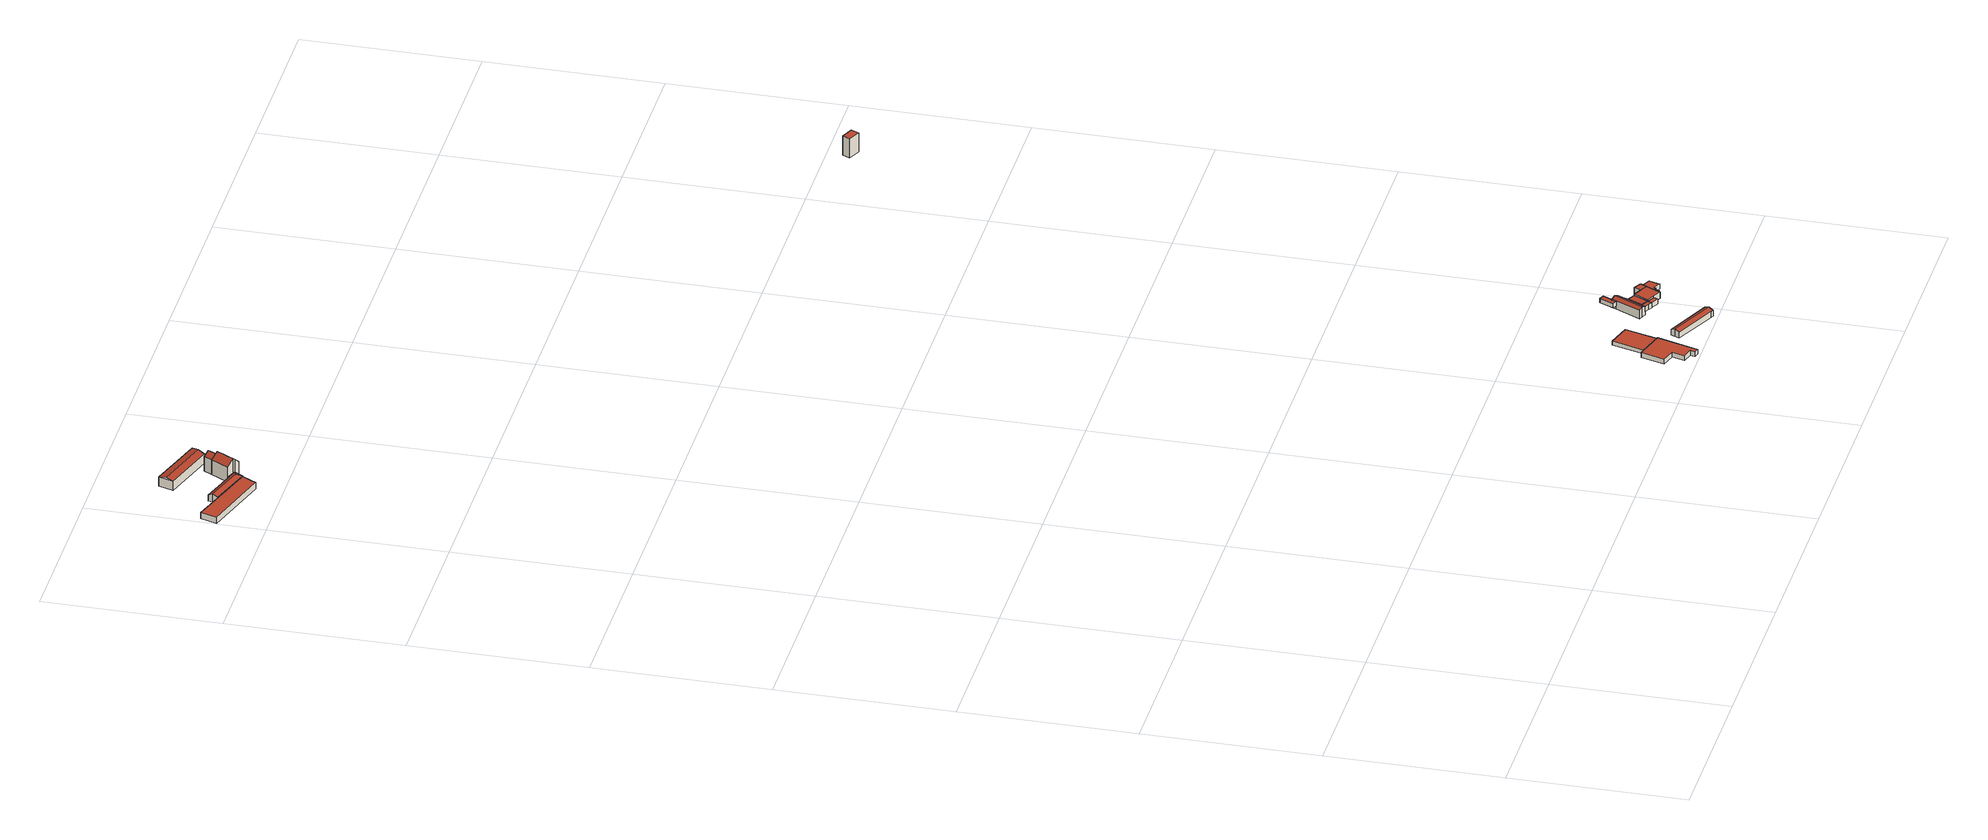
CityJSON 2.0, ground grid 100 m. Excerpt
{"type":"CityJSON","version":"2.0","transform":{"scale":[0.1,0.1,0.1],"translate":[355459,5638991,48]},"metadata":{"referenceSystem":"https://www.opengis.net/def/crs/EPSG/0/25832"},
"CityObjects":{
"building1":{"type":"Building","attributes":{"Geometrietyp2DReferenz":"3000","Gemeindeschluessel":"05315000","function":"31001_2120","roofType":"1000","measuredHeight":3.77,"storeysAboveGround":1},"address":[{"country":"Germany","locality":"Köln","thoroughfareNumber":"2","thoroughfareName":"Brühler Landstr."}],"geometry":[{"type":"Solid","lod":"2","boundaries":[[[[0,1,2,3]],[[4,5,1,0]],[[6,7,5,4]],[[8,9,7,6]],[[10,11,9,8]],[[3,2,11,10]],[[8,6,4,0,3,10]],[[1,5,7,9,11,2]]]],"semantics":{"surfaces":[{"type":"WallSurface"},{"type":"RoofSurface"},{"type":"GroundSurface"}],"values":[[0,0,0,0,0,0,1,2]]}}]},
"building2":{"type":"Building","attributes":{"Geometrietyp2DReferenz":"3000","Gemeindeschluessel":"05315000","function":"31001_2120","roofType":"5000","measuredHeight":5.14,"storeysAboveGround":1},"address":[{"country":"Germany","locality":"Köln","thoroughfareNumber":"2","thoroughfareName":"Brühler Landstr."}],"geometry":[{"type":"Solid","lod":"2","boundaries":[[[[12,13,14,15]],[[16,17,13,12]],[[18,19,17,16]],[[20,21,19,18]],[[22,23,21,20]],[[24,25,23,22]],[[15,14,25,24]],[[12,15,24,26]],[[24,22,26]],[[22,20,18,16,12,26]],[[13,17,19,21,23,25,14]]]],"semantics":{"surfaces":[{"type":"WallSurface"},{"type":"RoofSurface"},{"type":"GroundSurface"}],"values":[[0,0,0,0,0,0,0,1,1,1,2]]}}]},
"building3":{"type":"Building","attributes":{"Gemeindeschluessel":"05315000","Geometrietyp2DReferenz":"3000","function":"31001_1010"},"address":[{"country":"Germany","locality":"Köln","thoroughfareNumber":"2","thoroughfareName":"Brühler Landstr."}],"children":["building3-1","building3-2"]},
"building3-1":{"type":"BuildingPart","attributes":{"roofType":"3100","measuredHeight":12.31,"storeysAboveGround":2},"parents":["building3"],"geometry":[{"type":"MultiSurface","lod":"2","boundaries":[[[27,28,29,30]],[[31,32,28,27]],[[33,34,32,31]],[[35,36,37,38]],[[39,40,36,35]],[[30,29,40,39]],[[33,31,27,41]],[[30,39,35,38,41,27]],[[28,32,34,42,37,36,40,29]],[[41,43,44]],[[33,45,46,34]],[[45,44,43,42,46]],[[41,38,47,43]],[[37,42,43,47]]],"semantics":{"surfaces":[{"type":"WallSurface"},{"type":"RoofSurface"},{"type":"GroundSurface"},{"type":"ClosureSurface"}],"values":[0,0,0,0,0,0,1,1,2,0,3,3,0,3]}}]},
"building3-2":{"type":"BuildingPart","attributes":{"roofType":"3100","measuredHeight":11.32,"storeysAboveGround":2},"parents":["building3"],"geometry":[{"type":"MultiSurface","lod":"2","boundaries":[[[48,49,34,50]],[[51,52,49,48]],[[53,54,52,51]],[[47,37,54,53]],[[48,50,55,51]],[[47,53,51,55]],[[34,49,52,54,37,46]],[[55,50,33,45]],[[45,33,34,46]],[[55,45,44]],[[44,45,46,42,43]],[[43,42,37,47]]],"semantics":{"surfaces":[{"type":"WallSurface"},{"type":"RoofSurface"},{"type":"GroundSurface"},{"type":"ClosureSurface"}],"values":[0,0,0,0,1,1,2,0,3,0,3,3]}}]},
"building4":{"type":"Building","attributes":{"name":"Essershof","Geometrietyp2DReferenz":"3000","Gemeindeschluessel":"05315000","function":"31001_2120","roofType":"3100","measuredHeight":6.51,"storeysAboveGround":2},"address":[{"country":"Germany","locality":"Köln","thoroughfareNumber":"2","thoroughfareName":"Brühler Landstr."}],"geometry":[{"type":"Solid","lod":"2","boundaries":[[[[56,57,58,59]],[[60,61,57,56]],[[62,63,61,60]],[[59,58,63,62]],[[56,64,60]],[[62,65,59]],[[59,65,64,56]],[[60,64,65,62]],[[57,61,63,58]]]],"semantics":{"surfaces":[{"type":"WallSurface"},{"type":"RoofSurface"},{"type":"GroundSurface"}],"values":[[0,0,0,0,0,0,1,1,2]]}}]},
"building5":{"type":"Building","attributes":{"Geometrietyp2DReferenz":"3000","Gemeindeschluessel":"05315000","function":"31001_2000","roofType":"1000","measuredHeight":2.94,"storeysAboveGround":1},"geometry":[{"type":"Solid","lod":"2","boundaries":[[[[66,67,68,69]],[[70,71,67,66]],[[72,73,71,70]],[[74,75,73,72]],[[76,77,75,74]],[[78,79,77,76]],[[80,81,79,78]],[[82,83,81,80]],[[69,68,83,82]],[[80,78,76,74,72,70,66,69,82]],[[67,71,73,75,77,79,81,83,68]]]],"semantics":{"surfaces":[{"type":"WallSurface"},{"type":"RoofSurface"},{"type":"GroundSurface"}],"values":[[0,0,0,0,0,0,0,0,0,1,2]]}}]},
"building6":{"type":"Building","attributes":{"Geometrietyp2DReferenz":"3000","Gemeindeschluessel":"05315000","function":"31001_2740","roofType":"1000","measuredHeight":2.29},"geometry":[{"type":"Solid","lod":"2","boundaries":[[[[84,85,86,87]],[[88,89,85,84]],[[90,91,89,88]],[[87,86,91,90]],[[88,84,87,90]],[[85,89,91,86]]]],"semantics":{"surfaces":[{"type":"WallSurface"},{"type":"RoofSurface"},{"type":"GroundSurface"}],"values":[[0,0,0,0,1,2]]}}]},
"building7":{"type":"Building","attributes":{"Geometrietyp2DReferenz":"3000","Gemeindeschluessel":"05315000","function":"31001_2720","roofType":"3100","measuredHeight":4.55,"storeysAboveGround":1},"address":[{"country":"Germany","locality":"Köln","thoroughfareNumber":"5","thoroughfareName":"Auf der Heidekaul"}],"geometry":[{"type":"Solid","lod":"2","boundaries":[[[[92,93,94,95]],[[96,97,93,92]],[[98,99,97,96]],[[100,101,99,98]],[[102,103,101,100]],[[104,105,103,102]],[[106,107,105,104]],[[95,94,107,106]],[[95,106,104,102,100,92]],[[98,96,92,100]],[[93,97,99,101,103,105,107,94]]]],"semantics":{"surfaces":[{"type":"WallSurface"},{"type":"RoofSurface"},{"type":"GroundSurface"}],"values":[[0,0,0,0,0,0,0,0,1,1,2]]}}]},
"building8":{"type":"Building","attributes":{"Geometrietyp2DReferenz":"3000","Gemeindeschluessel":"05315000","function":"51009_1610","roofType":"1000","measuredHeight":3.11},"geometry":[{"type":"Solid","lod":"2","boundaries":[[[[108,109,110,111]],[[112,113,109,108]],[[114,115,113,112]],[[116,117,115,114]],[[111,110,117,116]],[[114,112,108,111,116]],[[109,113,115,117,110]]]],"semantics":{"surfaces":[{"type":"WallSurface"},{"type":"RoofSurface"},{"type":"GroundSurface"}],"values":[[0,0,0,0,0,1,2]]}}]},
"building9":{"type":"Building","attributes":{"Gemeindeschluessel":"05315000","Geometrietyp2DReferenz":"3000","function":"31001_1010"},"address":[{"country":"Germany","locality":"Köln","thoroughfareNumber":"5","thoroughfareName":"Auf der Heidekaul"}],"children":["building9-1","building9-2"]},
"building9-1":{"type":"BuildingPart","attributes":{"roofType":"3100","measuredHeight":6.18,"storeysAboveGround":1},"parents":["building9"],"geometry":[{"type":"Solid","lod":"2","boundaries":[[[[118,119,120,121]],[[122,123,119,118]],[[124,125,123,122]],[[126,127,125,124]],[[128,129,127,126]],[[130,131,129,128]],[[132,133,131,130]],[[134,135,133,132]],[[136,137,135,134]],[[130,128,126,124,122,132]],[[118,121,136,134,132,122]],[[120,119,123,125,127,129,131,133,135,137]],[[136,121,120,137]]]],"semantics":{"surfaces":[{"type":"WallSurface"},{"type":"RoofSurface"},{"type":"GroundSurface"},{"type":"ClosureSurface"}],"values":[[0,0,0,0,0,0,0,0,0,1,1,2,3]]}}]},
"building9-2":{"type":"BuildingPart","attributes":{"roofType":"1000","measuredHeight":5.32,"storeysAboveGround":1},"parents":["building9"],"geometry":[{"type":"MultiSurface","lod":"2","boundaries":[[[138,139,137,140]],[[141,142,139,138]],[[143,120,142,141]],[[138,140,143,141]],[[137,139,142,120]],[[143,140,136,121]],[[137,120,121,136]]],"semantics":{"surfaces":[{"type":"WallSurface"},{"type":"RoofSurface"},{"type":"GroundSurface"},{"type":"ClosureSurface"}],"values":[0,0,0,1,2,0,3]}}]},
"building10":{"type":"Building","attributes":{"Geometrietyp2DReferenz":"3000","Gemeindeschluessel":"05315000","function":"31001_2463","roofType":"1000","measuredHeight":2.48,"storeysAboveGround":1},"address":[{"country":"Germany","locality":"Köln","thoroughfareNumber":"5","thoroughfareName":"Auf der Heidekaul"}],"geometry":[{"type":"Solid","lod":"2","boundaries":[[[[144,145,146,147]],[[148,149,145,144]],[[150,151,149,148]],[[152,153,151,150]],[[154,155,153,152]],[[147,146,155,154]],[[152,150,148,144,147,154]],[[145,149,151,153,155,146]]]],"semantics":{"surfaces":[{"type":"WallSurface"},{"type":"RoofSurface"},{"type":"GroundSurface"}],"values":[[0,0,0,0,0,0,1,2]]}}]},
"building11":{"type":"Building","attributes":{"Gemeindeschluessel":"05315000","Geometrietyp2DReferenz":"3000","function":"31001_1010"},"address":[{"country":"Germany","locality":"Köln","thoroughfareNumber":"3","thoroughfareName":"Auf der Heidekaul"}],"children":["building11-1","building11-2","building11-3"]},
"building11-1":{"type":"BuildingPart","attributes":{"roofType":"1000","measuredHeight":3.86,"storeysAboveGround":1},"parents":["building11"],"geometry":[{"type":"MultiSurface","lod":"2","boundaries":[[[156,157,158,159]],[[160,161,157,156]],[[162,163,109,164]],[[165,166,163,162]],[[159,158,167,168]],[[165,162,164,160,156,159,168]],[[157,161,109,163,166,167,158]],[[169,170,109,161]],[[160,164,108,171]],[[171,108,170,169]],[[168,167,166,165]]],"semantics":{"surfaces":[{"type":"WallSurface"},{"type":"RoofSurface"},{"type":"GroundSurface"},{"type":"ClosureSurface"}],"values":[0,0,0,0,0,1,2,0,0,3,3]}}]},
"building11-2":{"type":"BuildingPart","attributes":{"roofType":"1000","measuredHeight":3.86,"storeysAboveGround":1},"parents":["building11"],"geometry":[{"type":"Solid","lod":"2","boundaries":[[[[172,173,166,165]],[[174,175,173,172]],[[176,177,175,174]],[[168,167,177,176]],[[176,174,172,165,168]],[[173,175,177,167,166]],[[165,166,167,168]]]],"semantics":{"surfaces":[{"type":"WallSurface"},{"type":"RoofSurface"},{"type":"GroundSurface"},{"type":"ClosureSurface"}],"values":[[0,0,0,0,1,2,3]]}}]},
"building11-3":{"type":"BuildingPart","attributes":{"roofType":"1000","measuredHeight":3,"storeysAboveGround":1},"address":[{"country":"Germany","locality":"Köln","thoroughfareNumber":"3","thoroughfareName":"Auf der Heidekaul"}],"parents":["building11"],"geometry":[{"type":"Solid","lod":"2","boundaries":[[[[178,179,169,171]],[[112,180,179,178]],[[108,170,180,112]],[[178,171,108,112]],[[169,179,180,170]],[[108,171,169,170]]]],"semantics":{"surfaces":[{"type":"WallSurface"},{"type":"RoofSurface"},{"type":"GroundSurface"},{"type":"ClosureSurface"}],"values":[[0,0,0,1,2,3]]}}]},
"building12":{"type":"Building","attributes":{"Geometrietyp2DReferenz":"3000","Gemeindeschluessel":"05315000","function":"31001_2000","roofType":"1000","measuredHeight":2.94,"storeysAboveGround":1},"address":[{"country":"Germany","locality":"Köln","thoroughfareNumber":"3","thoroughfareName":"Auf der Heidekaul"}],"geometry":[{"type":"Solid","lod":"2","boundaries":[[[[181,182,183,184]],[[185,186,182,181]],[[187,188,186,185]],[[189,190,188,187]],[[191,192,190,189]],[[193,194,192,191]],[[195,196,194,193]],[[184,183,196,195]],[[193,191,189,187,185,181,184,195]],[[182,186,188,190,192,194,196,183]]]],"semantics":{"surfaces":[{"type":"WallSurface"},{"type":"RoofSurface"},{"type":"GroundSurface"}],"values":[[0,0,0,0,0,0,0,0,1,2]]}}]},
"building13":{"type":"Building","attributes":{"Geometrietyp2DReferenz":"3000","Gemeindeschluessel":"05315000","function":"31001_2523","roofType":"9999","measuredHeight":11.56},"geometry":[{"type":"Solid","lod":"2","boundaries":[[[[197,198,199,200]],[[198,201,202,199]],[[197,203,201,198]],[[200,204,203,197]],[[199,202,204,200]],[[201,203,204,202]]]],"semantics":{"surfaces":[{"type":"RoofSurface"},{"type":"WallSurface"},{"type":"GroundSurface"}],"values":[[0,1,1,1,1,2]]}}]}
},
"vertices":[
[103,7346,41],[103,7346,3],[38,7367,3],[38,7367,41],[205,7314,41],[205,7314,3],[455,7236,41],[455,7236,3],[407,7152,41],[407,7152,3],[9,7271,41],[9,7271,3],
[214,7342,58],[214,7342,7],[205,7314,7],[205,7314,44],[222,7369,44],[222,7369,7],[429,7304,43],[429,7304,7],[434,7313,38],[434,7313,7],[483,7286,44],[483,7286,7],[455,7236,44],[455,7236,7],[439,7270,58],
[473,7291,131],[473,7291,8],[483,7286,8],[483,7286,122],[434,7313,97],[434,7313,8],[491,7413,97],[491,7413,8],[568,7368,97],[568,7368,8],[543,7383,8],[543,7383,119],[511,7269,97],[511,7269,8],[529,7391,131],[529,7391,8],[529,7391,110],[518,7397,121],[517,7398,120],[517,7398,8],[543,7383,98],
[518,7460,98],[518,7460,8],[491,7413,98],[545,7445,121],[545,7445,8],[571,7430,98],[571,7430,8],[517,7398,121],
[646,7557,62],[646,7557,7],[312,7661,7],[312,7661,62],[599,7477,62],[599,7477,7],[285,7574,62],[285,7574,7],[623,7517,72],[299,7617,72],
[3414,285,59],[3414,285,30],[3380,294,30],[3380,294,59],[3551,245,59],[3551,245,30],[3482,9,59],[3482,9,30],[3453,17,59],[3453,17,30],[3461,45,59],[3461,45,30],[3400,62,59],[3400,62,30],[3421,135,59],[3421,135,30],[3341,158,59],[3341,158,30],
[3605,433,54],[3605,433,31],[3469,473,31],[3469,473,54],[3551,245,54],[3551,245,31],[3414,285,54],[3414,285,31],
[3628,167,78],[3628,167,32],[3617,141,32],[3617,141,67],[3640,192,67],[3640,192,32],[3906,70,67],[3906,70,32],[3894,44,78],[3894,44,32],[3887,29,71],[3887,29,32],[3883,19,67],[3883,19,32],[3867,26,67],[3867,26,32],
[3895,380,68],[3895,380,37],[3849,402,37],[3849,402,68],[3883,355,68],[3883,355,37],[3860,366,68],[3860,366,37],[3837,378,68],[3837,378,37],
[3837,378,66],[3837,378,15],[3849,402,15],[3849,402,66],[3814,389,77],[3814,389,15],[3792,400,66],[3792,400,15],[3862,543,66],[3862,543,15],[3875,570,66],[3875,570,15],[3878,569,68],[3878,569,15],[3898,559,77],[3898,559,15],[3921,548,66],[3921,548,15],[3890,485,66],[3890,485,15],
[3936,463,69],[3936,463,15],[3890,485,69],[3895,380,69],[3895,380,15],[3849,402,69],
[3903,623,61],[3903,623,36],[3876,636,36],[3876,636,61],[3878,569,61],[3878,569,36],[3875,570,61],[3875,570,36],[3862,543,61],[3862,543,36],[3837,555,61],[3837,555,36],
[3988,334,76],[3988,334,37],[3998,355,37],[3998,355,76],[3941,357,76],[3941,357,37],[3936,463,76],[3936,463,37],[3895,380,76],[3984,439,76],[3984,439,37],[4029,417,37],[4029,417,76],[3941,357,38],[3895,380,38],[3941,357,68],
[4003,478,76],[4003,478,37],[4048,456,76],[4048,456,37],[4045,450,76],[4045,450,37],
[3929,333,68],[3929,333,38],[3883,355,38],
[4041,371,65],[4041,371,35],[4044,379,35],[4044,379,65],[4033,374,65],[4033,374,35],[4019,345,65],[4019,345,35],[3998,355,65],[3998,355,35],[4045,450,65],[4045,450,35],[4107,422,65],[4107,422,35],[4086,359,65],[4086,359,35],
[4492,4824,155],[4511,4871,155],[4440,4900,155],[4420,4856,155],[4511,4871,39],[4440,4900,39],[4492,4824,39],[4420,4856,39]
]}
